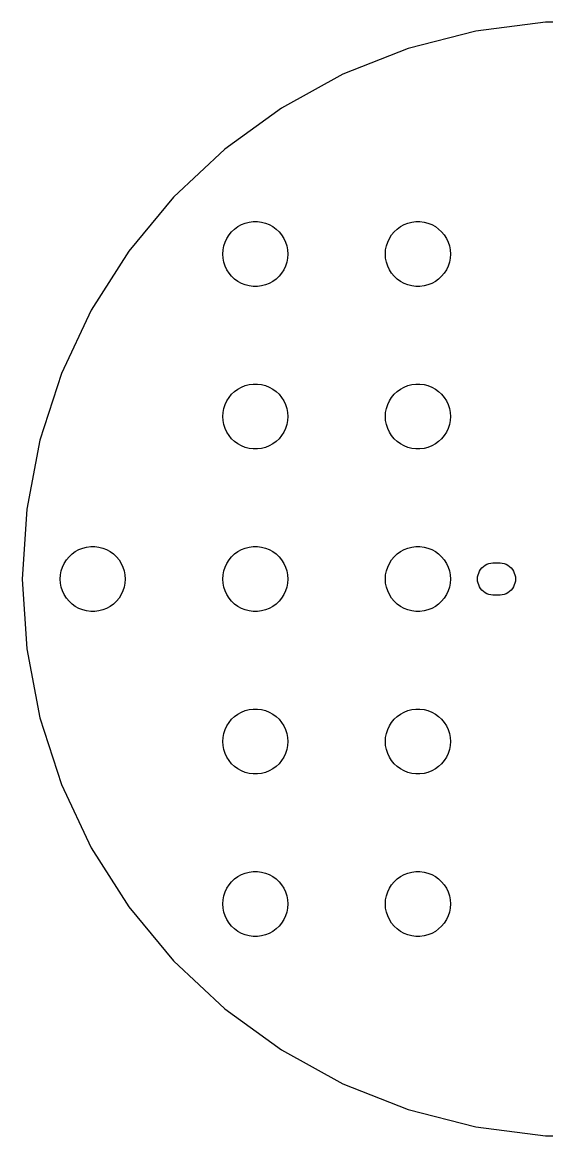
# Model space of a CAD drawing. Header units: metres. Extents: x -52 to 52, y -51 to 51.
# Drawn here: x -51.5 to -3.1, y -51.4 to 51.4 of the extents above; entities that cross this region are included whole.
import ezdxf

# ---------------------------------------------------------------- set-up
doc = ezdxf.new("R2010")
doc.units = ezdxf.units.M

msp = doc.modelspace()

# ---------------------------------------------------------------- linework, layer by layer
for p, q in [((-3.2337, 51.3984), (-9.65013, 50.5878)), ((3.2337, 51.3984), (-3.2337, 51.3984)), ((-9.65013, 50.5878), (-15.9144, 48.9794)), ((-15.9144, 48.9794), (-21.9276, 46.5986)), ((-21.9276, 46.5986), (-27.5951, 43.4829)), ((-27.5951, 43.4829), (-32.8273, 39.6814)), ((-32.8273, 39.6814), (-37.5419, 35.2542)), ((-37.5419, 35.2542), (-41.6644, 30.2709)), ((-30.927, 32.8532), (-30.5621, 32.9469)), ((-30.5621, 32.9469), (-30.1884, 32.9941)), ((-30.1884, 32.9941), (-29.8116, 32.9941)), ((-29.8116, 32.9941), (-29.4379, 32.9469)), ((-29.4379, 32.9469), (-29.0729, 32.8532)), ((-15.927, 32.8532), (-15.5621, 32.9469)), ((-15.5621, 32.9469), (-15.1884, 32.9941)), ((-15.1884, 32.9941), (-14.8116, 32.9941)), ((-14.8116, 32.9941), (-14.4379, 32.9469)), ((-14.4379, 32.9469), (-14.0729, 32.8532)), ((-32.427, 31.7634), (-32.1869, 32.0536)), ((-32.1869, 32.0536), (-31.9123, 32.3115)), ((-31.9123, 32.3115), (-31.6075, 32.533)), ((-31.6075, 32.533), (-31.2773, 32.7145)), ((-31.2773, 32.7145), (-30.927, 32.8532)), ((-29.0729, 32.8532), (-28.7227, 32.7145)), ((-28.7227, 32.7145), (-28.3925, 32.533)), ((-28.3925, 32.533), (-28.0877, 32.3115)), ((-28.0877, 32.3115), (-27.8131, 32.0536)), ((-27.8131, 32.0536), (-27.5729, 31.7634)), ((-17.427, 31.7634), (-17.1869, 32.0536)), ((-17.1869, 32.0536), (-16.9123, 32.3115)), ((-16.9123, 32.3115), (-16.6075, 32.533)), ((-16.6075, 32.533), (-16.2773, 32.7145)), ((-16.2773, 32.7145), (-15.927, 32.8532)), ((-14.0729, 32.8532), (-13.7227, 32.7145)), ((-13.7227, 32.7145), (-13.3925, 32.533)), ((-13.3925, 32.533), (-13.0877, 32.3115)), ((-13.0877, 32.3115), (-12.8131, 32.0536)), ((-12.8131, 32.0536), (-12.5729, 31.7634)), ((-32.9057, 30.7461), (-32.7893, 31.1044)), ((-32.7893, 31.1044), (-32.6289, 31.4453)), ((-32.6289, 31.4453), (-32.427, 31.7634)), ((-27.5729, 31.7634), (-27.3711, 31.4453)), ((-27.3711, 31.4453), (-27.2107, 31.1044)), ((-27.2107, 31.1044), (-27.0942, 30.7461)), ((-17.9057, 30.7461), (-17.7893, 31.1044)), ((-17.7893, 31.1044), (-17.6289, 31.4453)), ((-17.6289, 31.4453), (-17.427, 31.7634)), ((-12.5729, 31.7634), (-12.3711, 31.4453)), ((-12.3711, 31.4453), (-12.2107, 31.1044)), ((-12.2107, 31.1044), (-12.0942, 30.7461)), ((-41.6644, 30.2709), (-45.1298, 24.8103)), ((-33, 30), (-32.9763, 30.376)), ((-32.9763, 29.624), (-33, 30)), ((-32.9763, 30.376), (-32.9057, 30.7461)), ((-27.0942, 30.7461), (-27.0237, 30.376)), ((-27.0237, 30.376), (-27, 30)), ((-27, 30), (-27.0237, 29.624)), ((-18, 30), (-17.9763, 30.376)), ((-17.9763, 29.624), (-18, 30)), ((-17.9763, 30.376), (-17.9057, 30.7461)), ((-12.0942, 30.7461), (-12.0237, 30.376)), ((-12.0237, 30.376), (-12, 30)), ((-12, 30), (-12.0237, 29.624)), ((-32.9057, 29.2539), (-32.9763, 29.624)), ((-32.7893, 28.8956), (-32.9057, 29.2539)), ((-32.6289, 28.5547), (-32.7893, 28.8956)), ((-27.2107, 28.8956), (-27.3711, 28.5547)), ((-27.0942, 29.2539), (-27.2107, 28.8956)), ((-27.0237, 29.624), (-27.0942, 29.2539)), ((-17.9057, 29.2539), (-17.9763, 29.624)), ((-17.7893, 28.8956), (-17.9057, 29.2539)), ((-17.6289, 28.5547), (-17.7893, 28.8956)), ((-12.2107, 28.8956), (-12.3711, 28.5547)), ((-12.0942, 29.2539), (-12.2107, 28.8956)), ((-12.0237, 29.624), (-12.0942, 29.2539)), ((-32.427, 28.2366), (-32.6289, 28.5547)), ((-32.1869, 27.9464), (-32.427, 28.2366)), ((-31.9123, 27.6884), (-32.1869, 27.9464)), ((-27.8131, 27.9464), (-28.0877, 27.6884)), ((-27.5729, 28.2366), (-27.8131, 27.9464)), ((-27.3711, 28.5547), (-27.5729, 28.2366)), ((-17.427, 28.2366), (-17.6289, 28.5547)), ((-17.1869, 27.9464), (-17.427, 28.2366)), ((-16.9123, 27.6884), (-17.1869, 27.9464)), ((-12.8131, 27.9464), (-13.0877, 27.6884)), ((-12.5729, 28.2366), (-12.8131, 27.9464)), ((-12.3711, 28.5547), (-12.5729, 28.2366)), ((-31.6075, 27.467), (-31.9123, 27.6884)), ((-31.2773, 27.2855), (-31.6075, 27.467)), ((-30.927, 27.1468), (-31.2773, 27.2855)), ((-30.5621, 27.0531), (-30.927, 27.1468)), ((-30.1884, 27.0059), (-30.5621, 27.0531)), ((-29.8116, 27.0059), (-30.1884, 27.0059)), ((-29.4379, 27.0531), (-29.8116, 27.0059)), ((-29.0729, 27.1468), (-29.4379, 27.0531)), ((-28.7227, 27.2855), (-29.0729, 27.1468)), ((-28.3925, 27.467), (-28.7227, 27.2855)), ((-28.0877, 27.6884), (-28.3925, 27.467)), ((-16.6075, 27.467), (-16.9123, 27.6884)), ((-16.2773, 27.2855), (-16.6075, 27.467)), ((-15.927, 27.1468), (-16.2773, 27.2855)), ((-15.5621, 27.0531), (-15.927, 27.1468)), ((-15.1884, 27.0059), (-15.5621, 27.0531)), ((-14.8116, 27.0059), (-15.1884, 27.0059)), ((-14.4379, 27.0531), (-14.8116, 27.0059)), ((-14.0729, 27.1468), (-14.4379, 27.0531)), ((-13.7227, 27.2855), (-14.0729, 27.1468)), ((-13.3925, 27.467), (-13.7227, 27.2855)), ((-13.0877, 27.6884), (-13.3925, 27.467)), ((-45.1298, 24.8103), (-47.8835, 18.9584)), ((-47.8835, 18.9584), (-49.882, 12.8075)), ((-31.9123, 17.3115), (-31.6075, 17.533)), ((-31.6075, 17.533), (-31.2773, 17.7145)), ((-31.2773, 17.7145), (-30.927, 17.8532)), ((-30.927, 17.8532), (-30.5621, 17.9469)), ((-30.5621, 17.9469), (-30.1884, 17.9941)), ((-30.1884, 17.9941), (-29.8116, 17.9941)), ((-29.8116, 17.9941), (-29.4379, 17.9469)), ((-29.4379, 17.9469), (-29.0729, 17.8532)), ((-29.0729, 17.8532), (-28.7227, 17.7145)), ((-28.7227, 17.7145), (-28.3925, 17.533)), ((-28.3925, 17.533), (-28.0877, 17.3115)), ((-16.9123, 17.3115), (-16.6075, 17.533)), ((-16.6075, 17.533), (-16.2773, 17.7145)), ((-16.2773, 17.7145), (-15.927, 17.8532)), ((-15.927, 17.8532), (-15.5621, 17.9469)), ((-15.5621, 17.9469), (-15.1884, 17.9941)), ((-15.1884, 17.9941), (-14.8116, 17.9941)), ((-14.8116, 17.9941), (-14.4379, 17.9469)), ((-14.4379, 17.9469), (-14.0729, 17.8532)), ((-14.0729, 17.8532), (-13.7227, 17.7145)), ((-13.7227, 17.7145), (-13.3925, 17.533)), ((-13.3925, 17.533), (-13.0877, 17.3115)), ((-32.6289, 16.4453), (-32.427, 16.7634)), ((-32.427, 16.7634), (-32.1869, 17.0536)), ((-32.1869, 17.0536), (-31.9123, 17.3115)), ((-28.0877, 17.3115), (-27.8131, 17.0536)), ((-27.8131, 17.0536), (-27.5729, 16.7634)), ((-27.5729, 16.7634), (-27.3711, 16.4453)), ((-17.6289, 16.4453), (-17.427, 16.7634)), ((-17.427, 16.7634), (-17.1869, 17.0536)), ((-17.1869, 17.0536), (-16.9123, 17.3115)), ((-13.0877, 17.3115), (-12.8131, 17.0536)), ((-12.8131, 17.0536), (-12.5729, 16.7634)), ((-12.5729, 16.7634), (-12.3711, 16.4453)), ((-32.9763, 15.376), (-32.9057, 15.7461)), ((-32.9057, 15.7461), (-32.7893, 16.1044)), ((-32.7893, 16.1044), (-32.6289, 16.4453)), ((-27.3711, 16.4453), (-27.2107, 16.1044)), ((-27.2107, 16.1044), (-27.0942, 15.7461)), ((-27.0942, 15.7461), (-27.0237, 15.376)), ((-17.9763, 15.376), (-17.9057, 15.7461)), ((-17.9057, 15.7461), (-17.7893, 16.1044)), ((-17.7893, 16.1044), (-17.6289, 16.4453)), ((-12.3711, 16.4453), (-12.2107, 16.1044)), ((-12.2107, 16.1044), (-12.0942, 15.7461)), ((-12.0942, 15.7461), (-12.0237, 15.376)), ((-33, 15), (-32.9763, 15.376)), ((-32.9763, 14.624), (-33, 15)), ((-32.9057, 14.2539), (-32.9763, 14.624)), ((-27.0237, 14.624), (-27.0942, 14.2539)), ((-27.0237, 15.376), (-27, 15)), ((-27, 15), (-27.0237, 14.624)), ((-18, 15), (-17.9763, 15.376)), ((-17.9763, 14.624), (-18, 15)), ((-17.9057, 14.2539), (-17.9763, 14.624)), ((-12.0237, 14.624), (-12.0942, 14.2539)), ((-12.0237, 15.376), (-12, 15)), ((-12, 15), (-12.0237, 14.624)), ((-32.7893, 13.8956), (-32.9057, 14.2539)), ((-32.6289, 13.5547), (-32.7893, 13.8956)), ((-32.427, 13.2366), (-32.6289, 13.5547)), ((-27.3711, 13.5547), (-27.5729, 13.2366)), ((-27.2107, 13.8956), (-27.3711, 13.5547)), ((-27.0942, 14.2539), (-27.2107, 13.8956)), ((-17.7893, 13.8956), (-17.9057, 14.2539)), ((-17.6289, 13.5547), (-17.7893, 13.8956)), ((-17.427, 13.2366), (-17.6289, 13.5547)), ((-12.3711, 13.5547), (-12.5729, 13.2366)), ((-12.2107, 13.8956), (-12.3711, 13.5547)), ((-12.0942, 14.2539), (-12.2107, 13.8956)), ((-49.882, 12.8075), (-51.0939, 6.45465)), ((-32.1869, 12.9464), (-32.427, 13.2366)), ((-31.9123, 12.6884), (-32.1869, 12.9464)), ((-31.6075, 12.467), (-31.9123, 12.6884)), ((-31.2773, 12.2855), (-31.6075, 12.467)), ((-28.3925, 12.467), (-28.7227, 12.2855)), ((-28.0877, 12.6884), (-28.3925, 12.467)), ((-27.8131, 12.9464), (-28.0877, 12.6884)), ((-27.5729, 13.2366), (-27.8131, 12.9464)), ((-17.1869, 12.9464), (-17.427, 13.2366)), ((-16.9123, 12.6884), (-17.1869, 12.9464)), ((-16.6075, 12.467), (-16.9123, 12.6884)), ((-16.2773, 12.2855), (-16.6075, 12.467)), ((-13.3925, 12.467), (-13.7227, 12.2855)), ((-13.0877, 12.6884), (-13.3925, 12.467)), ((-12.8131, 12.9464), (-13.0877, 12.6884)), ((-12.5729, 13.2366), (-12.8131, 12.9464)), ((-30.927, 12.1468), (-31.2773, 12.2855)), ((-30.5621, 12.0531), (-30.927, 12.1468)), ((-30.1884, 12.0059), (-30.5621, 12.0531)), ((-29.8116, 12.0059), (-30.1884, 12.0059)), ((-29.4379, 12.0531), (-29.8116, 12.0059)), ((-29.0729, 12.1468), (-29.4379, 12.0531)), ((-28.7227, 12.2855), (-29.0729, 12.1468)), ((-15.927, 12.1468), (-16.2773, 12.2855)), ((-15.5621, 12.0531), (-15.927, 12.1468)), ((-15.1884, 12.0059), (-15.5621, 12.0531)), ((-14.8116, 12.0059), (-15.1884, 12.0059)), ((-14.4379, 12.0531), (-14.8116, 12.0059)), ((-14.0729, 12.1468), (-14.4379, 12.0531)), ((-13.7227, 12.2855), (-14.0729, 12.1468)), ((-51.0939, 6.45465), (-51.5, 0)), ((-47.1869, 2.05363), (-46.9123, 2.31154)), ((-46.9123, 2.31154), (-46.6075, 2.53297)), ((-46.6075, 2.53297), (-46.2773, 2.71448)), ((-46.2773, 2.71448), (-45.927, 2.85316)), ((-45.927, 2.85316), (-45.5621, 2.94685)), ((-45.5621, 2.94685), (-45.1884, 2.99408)), ((-45.1884, 2.99408), (-44.8116, 2.99408)), ((-44.8116, 2.99408), (-44.4379, 2.94685)), ((-44.4379, 2.94685), (-44.0729, 2.85316)), ((-44.0729, 2.85316), (-43.7227, 2.71448)), ((-43.7227, 2.71448), (-43.3925, 2.53297)), ((-43.3925, 2.53297), (-43.0877, 2.31154)), ((-43.0877, 2.31154), (-42.8131, 2.05363)), ((-32.1869, 2.05363), (-31.9123, 2.31154)), ((-31.9123, 2.31154), (-31.6075, 2.53297)), ((-31.6075, 2.53297), (-31.2773, 2.71448)), ((-31.2773, 2.71448), (-30.927, 2.85316)), ((-30.927, 2.85316), (-30.5621, 2.94685)), ((-30.5621, 2.94685), (-30.1884, 2.99408)), ((-30.1884, 2.99408), (-29.8116, 2.99408)), ((-29.8116, 2.99408), (-29.4379, 2.94685)), ((-29.4379, 2.94685), (-29.0729, 2.85316)), ((-29.0729, 2.85316), (-28.7227, 2.71448)), ((-28.7227, 2.71448), (-28.3925, 2.53297)), ((-28.3925, 2.53297), (-28.0877, 2.31154)), ((-28.0877, 2.31154), (-27.8131, 2.05363)), ((-17.1869, 2.05363), (-16.9123, 2.31154)), ((-16.9123, 2.31154), (-16.6075, 2.53297)), ((-16.6075, 2.53297), (-16.2773, 2.71448)), ((-16.2773, 2.71448), (-15.927, 2.85316)), ((-15.927, 2.85316), (-15.5621, 2.94685)), ((-15.5621, 2.94685), (-15.1884, 2.99408)), ((-15.1884, 2.99408), (-14.8116, 2.99408)), ((-14.8116, 2.99408), (-14.4379, 2.94685)), ((-14.4379, 2.94685), (-14.0729, 2.85316)), ((-14.0729, 2.85316), (-13.7227, 2.71448)), ((-13.7227, 2.71448), (-13.3925, 2.53297)), ((-13.3925, 2.53297), (-13.0877, 2.31154)), ((-13.0877, 2.31154), (-12.8131, 2.05363)), ((-47.9057, 0.746063), (-47.7893, 1.10437)), ((-47.7893, 1.10437), (-47.6289, 1.44525)), ((-47.6289, 1.44525), (-47.427, 1.76335)), ((-47.427, 1.76335), (-47.1869, 2.05363)), ((-42.8131, 2.05363), (-42.5729, 1.76335)), ((-42.5729, 1.76335), (-42.3711, 1.44525)), ((-42.3711, 1.44525), (-42.2107, 1.10437)), ((-42.2107, 1.10437), (-42.0942, 0.746063)), ((-32.9057, 0.746063), (-32.7893, 1.10437)), ((-32.7893, 1.10437), (-32.6289, 1.44525)), ((-32.6289, 1.44525), (-32.427, 1.76335)), ((-32.427, 1.76335), (-32.1869, 2.05363)), ((-27.8131, 2.05363), (-27.5729, 1.76335)), ((-27.5729, 1.76335), (-27.3711, 1.44525)), ((-27.3711, 1.44525), (-27.2107, 1.10437)), ((-27.2107, 1.10437), (-27.0942, 0.746063)), ((-17.9057, 0.746063), (-17.7893, 1.10437)), ((-17.7893, 1.10437), (-17.6289, 1.44525)), ((-17.6289, 1.44525), (-17.427, 1.76335)), ((-17.427, 1.76335), (-17.1869, 2.05363)), ((-12.8131, 2.05363), (-12.5729, 1.76335)), ((-12.5729, 1.76335), (-12.3711, 1.44525)), ((-12.3711, 1.44525), (-12.2107, 1.10437)), ((-12.2107, 1.10437), (-12.0942, 0.746063)), ((-9.09344, 1.02681), (-8.95613, 1.15576)), ((-8.95613, 1.15576), (-8.80373, 1.26648)), ((-8.80373, 1.26648), (-8.63866, 1.35724)), ((-8.63866, 1.35724), (-8.46352, 1.42657)), ((-8.46352, 1.42657), (-8.28107, 1.47342)), ((-8.28107, 1.47342), (-8.09418, 1.49704)), ((-8.09418, 1.49704), (-7.40581, 1.49704)), ((-7.40581, 1.49704), (-7.21892, 1.47342)), ((-7.21892, 1.47342), (-7.03647, 1.42657)), ((-7.03647, 1.42657), (-6.86133, 1.35724)), ((-6.86133, 1.35724), (-6.69626, 1.26648)), ((-6.69626, 1.26648), (-6.54385, 1.15576)), ((-6.54385, 1.15576), (-6.40654, 1.02681)), ((-51.5, 0), (-51.0939, -6.45465)), ((-48, 0), (-47.9763, 0.375992)), ((-47.9763, -0.375992), (-48, 0)), ((-47.9763, 0.375992), (-47.9057, 0.746063)), ((-42.0942, 0.746063), (-42.0237, 0.375992)), ((-42.0237, 0.375992), (-42, 0)), ((-42, 0), (-42.0237, -0.375992)), ((-33, 0), (-32.9763, 0.375992)), ((-32.9763, -0.375992), (-33, 0)), ((-32.9763, 0.375992), (-32.9057, 0.746063)), ((-27.0942, 0.746063), (-27.0237, 0.375992)), ((-27.0237, 0.375992), (-27, 0)), ((-27, 0), (-27.0237, -0.375992)), ((-18, 0), (-17.9763, 0.375992)), ((-17.9763, -0.375992), (-18, 0)), ((-17.9763, 0.375992), (-17.9057, 0.746063)), ((-12.0942, 0.746063), (-12.0237, 0.375992)), ((-12.0237, 0.375992), (-12, 0)), ((-12, 0), (-12.0237, -0.375992)), ((-9.5, 0), (-9.48816, 0.187988)), ((-9.48816, -0.187988), (-9.5, 0)), ((-9.48816, 0.187988), (-9.45287, 0.373032)), ((-9.45287, 0.373032), (-9.39465, 0.552185)), ((-9.39465, 0.552185), (-9.31445, 0.722626)), ((-9.31445, 0.722626), (-9.21352, 0.881668)), ((-9.21352, 0.881668), (-9.09344, 1.02681)), ((-6.40654, 1.02681), (-6.28647, 0.881668)), ((-6.28647, 0.881668), (-6.18553, 0.722626)), ((-6.18553, 0.722626), (-6.10533, 0.552185)), ((-6.10533, 0.552185), (-6.04712, 0.373032)), ((-6.04712, 0.373032), (-6.01183, 0.187988)), ((-6.01183, 0.187988), (-6, 0)), ((-6, 0), (-6.01183, -0.187988)), ((-47.9057, -0.746063), (-47.9763, -0.375992)), ((-47.7893, -1.10437), (-47.9057, -0.746063)), ((-42.0942, -0.746063), (-42.2107, -1.10437)), ((-42.0237, -0.375992), (-42.0942, -0.746063)), ((-32.9057, -0.746063), (-32.9763, -0.375992)), ((-32.7893, -1.10437), (-32.9057, -0.746063)), ((-27.0942, -0.746063), (-27.2107, -1.10437)), ((-27.0237, -0.375992), (-27.0942, -0.746063)), ((-17.9057, -0.746063), (-17.9763, -0.375992)), ((-17.7893, -1.10437), (-17.9057, -0.746063)), ((-12.0942, -0.746063), (-12.2107, -1.10437)), ((-12.0237, -0.375992), (-12.0942, -0.746063)), ((-9.45287, -0.373032), (-9.48816, -0.187988)), ((-9.39465, -0.552185), (-9.45287, -0.373032)), ((-9.31445, -0.722626), (-9.39465, -0.552185)), ((-9.21352, -0.881668), (-9.31445, -0.722626)), ((-9.09344, -1.02681), (-9.21352, -0.881668)), ((-8.95613, -1.15576), (-9.09344, -1.02681)), ((-6.40654, -1.02681), (-6.54385, -1.15576)), ((-6.28647, -0.881668), (-6.40654, -1.02681)), ((-6.18553, -0.722626), (-6.28647, -0.881668)), ((-6.10533, -0.552185), (-6.18553, -0.722626)), ((-6.04712, -0.373032), (-6.10533, -0.552185)), ((-6.01183, -0.187988), (-6.04712, -0.373032)), ((-47.6289, -1.44525), (-47.7893, -1.10437)), ((-47.427, -1.76335), (-47.6289, -1.44525)), ((-47.1869, -2.05363), (-47.427, -1.76335)), ((-46.9123, -2.31154), (-47.1869, -2.05363)), ((-42.8131, -2.05363), (-43.0877, -2.31154)), ((-42.5729, -1.76335), (-42.8131, -2.05363)), ((-42.3711, -1.44525), (-42.5729, -1.76335)), ((-42.2107, -1.10437), (-42.3711, -1.44525)), ((-32.6289, -1.44525), (-32.7893, -1.10437)), ((-32.427, -1.76335), (-32.6289, -1.44525)), ((-32.1869, -2.05363), (-32.427, -1.76335)), ((-31.9123, -2.31154), (-32.1869, -2.05363)), ((-27.8131, -2.05363), (-28.0877, -2.31154)), ((-27.5729, -1.76335), (-27.8131, -2.05363)), ((-27.3711, -1.44525), (-27.5729, -1.76335)), ((-27.2107, -1.10437), (-27.3711, -1.44525)), ((-17.6289, -1.44525), (-17.7893, -1.10437)), ((-17.427, -1.76335), (-17.6289, -1.44525)), ((-17.1869, -2.05363), (-17.427, -1.76335)), ((-16.9123, -2.31154), (-17.1869, -2.05363)), ((-12.8131, -2.05363), (-13.0877, -2.31154)), ((-12.5729, -1.76335), (-12.8131, -2.05363)), ((-12.3711, -1.44525), (-12.5729, -1.76335)), ((-12.2107, -1.10437), (-12.3711, -1.44525)), ((-8.80373, -1.26648), (-8.95613, -1.15576)), ((-8.63866, -1.35724), (-8.80373, -1.26648)), ((-8.46352, -1.42657), (-8.63866, -1.35724)), ((-8.28107, -1.47342), (-8.46352, -1.42657)), ((-8.09418, -1.49704), (-8.28107, -1.47342)), ((-7.40581, -1.49704), (-8.09418, -1.49704)), ((-7.21892, -1.47342), (-7.40581, -1.49704)), ((-7.03647, -1.42657), (-7.21892, -1.47342)), ((-6.86133, -1.35724), (-7.03647, -1.42657)), ((-6.69626, -1.26648), (-6.86133, -1.35724)), ((-6.54385, -1.15576), (-6.69626, -1.26648)), ((-46.6075, -2.53297), (-46.9123, -2.31154)), ((-46.2773, -2.71448), (-46.6075, -2.53297)), ((-45.927, -2.85316), (-46.2773, -2.71448)), ((-45.5621, -2.94685), (-45.927, -2.85316)), ((-45.1884, -2.99408), (-45.5621, -2.94685)), ((-44.8116, -2.99408), (-45.1884, -2.99408)), ((-44.4379, -2.94685), (-44.8116, -2.99408)), ((-44.0729, -2.85316), (-44.4379, -2.94685)), ((-43.7227, -2.71448), (-44.0729, -2.85316)), ((-43.3925, -2.53297), (-43.7227, -2.71448)), ((-43.0877, -2.31154), (-43.3925, -2.53297)), ((-31.6075, -2.53297), (-31.9123, -2.31154)), ((-31.2773, -2.71448), (-31.6075, -2.53297)), ((-30.927, -2.85316), (-31.2773, -2.71448)), ((-30.5621, -2.94685), (-30.927, -2.85316)), ((-30.1884, -2.99408), (-30.5621, -2.94685)), ((-29.8116, -2.99408), (-30.1884, -2.99408)), ((-29.4379, -2.94685), (-29.8116, -2.99408)), ((-29.0729, -2.85316), (-29.4379, -2.94685)), ((-28.7227, -2.71448), (-29.0729, -2.85316)), ((-28.3925, -2.53297), (-28.7227, -2.71448)), ((-28.0877, -2.31154), (-28.3925, -2.53297)), ((-16.6075, -2.53297), (-16.9123, -2.31154)), ((-16.2773, -2.71448), (-16.6075, -2.53297)), ((-15.927, -2.85316), (-16.2773, -2.71448)), ((-15.5621, -2.94685), (-15.927, -2.85316)), ((-15.1884, -2.99408), (-15.5621, -2.94685)), ((-14.8116, -2.99408), (-15.1884, -2.99408)), ((-14.4379, -2.94685), (-14.8116, -2.99408)), ((-14.0729, -2.85316), (-14.4379, -2.94685)), ((-13.7227, -2.71448), (-14.0729, -2.85316)), ((-13.3925, -2.53297), (-13.7227, -2.71448)), ((-13.0877, -2.31154), (-13.3925, -2.53297)), ((-51.0939, -6.45465), (-49.882, -12.8075)), ((-31.6075, -12.467), (-31.2773, -12.2855)), ((-31.2773, -12.2855), (-30.927, -12.1468)), ((-30.927, -12.1468), (-30.5621, -12.0531)), ((-30.5621, -12.0531), (-30.1884, -12.0059)), ((-30.1884, -12.0059), (-29.8116, -12.0059)), ((-29.8116, -12.0059), (-29.4379, -12.0531)), ((-29.4379, -12.0531), (-29.0729, -12.1468)), ((-29.0729, -12.1468), (-28.7227, -12.2855)), ((-28.7227, -12.2855), (-28.3925, -12.467)), ((-16.6075, -12.467), (-16.2773, -12.2855)), ((-16.2773, -12.2855), (-15.927, -12.1468)), ((-15.927, -12.1468), (-15.5621, -12.0531)), ((-15.5621, -12.0531), (-15.1884, -12.0059)), ((-15.1884, -12.0059), (-14.8116, -12.0059)), ((-14.8116, -12.0059), (-14.4379, -12.0531)), ((-14.4379, -12.0531), (-14.0729, -12.1468)), ((-14.0729, -12.1468), (-13.7227, -12.2855)), ((-13.7227, -12.2855), (-13.3925, -12.467)), ((-49.882, -12.8075), (-47.8835, -18.9584)), ((-32.6289, -13.5547), (-32.427, -13.2366)), ((-32.427, -13.2366), (-32.1869, -12.9464)), ((-32.1869, -12.9464), (-31.9123, -12.6884)), ((-31.9123, -12.6884), (-31.6075, -12.467)), ((-28.3925, -12.467), (-28.0877, -12.6884)), ((-28.0877, -12.6884), (-27.8131, -12.9464)), ((-27.8131, -12.9464), (-27.5729, -13.2366)), ((-27.5729, -13.2366), (-27.3711, -13.5547)), ((-17.6289, -13.5547), (-17.427, -13.2366)), ((-17.427, -13.2366), (-17.1869, -12.9464)), ((-17.1869, -12.9464), (-16.9123, -12.6884)), ((-16.9123, -12.6884), (-16.6075, -12.467)), ((-13.3925, -12.467), (-13.0877, -12.6884)), ((-13.0877, -12.6884), (-12.8131, -12.9464)), ((-12.8131, -12.9464), (-12.5729, -13.2366)), ((-12.5729, -13.2366), (-12.3711, -13.5547)), ((-32.9763, -14.624), (-32.9057, -14.2539)), ((-32.9057, -14.2539), (-32.7893, -13.8956)), ((-32.7893, -13.8956), (-32.6289, -13.5547)), ((-27.3711, -13.5547), (-27.2107, -13.8956)), ((-27.2107, -13.8956), (-27.0942, -14.2539)), ((-27.0942, -14.2539), (-27.0237, -14.624)), ((-17.9763, -14.624), (-17.9057, -14.2539)), ((-17.9057, -14.2539), (-17.7893, -13.8956)), ((-17.7893, -13.8956), (-17.6289, -13.5547)), ((-12.3711, -13.5547), (-12.2107, -13.8956)), ((-12.2107, -13.8956), (-12.0942, -14.2539)), ((-12.0942, -14.2539), (-12.0237, -14.624)), ((-33, -15), (-32.9763, -14.624)), ((-32.9763, -15.376), (-33, -15)), ((-32.9057, -15.7461), (-32.9763, -15.376)), ((-27.0237, -15.376), (-27.0942, -15.7461)), ((-27.0237, -14.624), (-27, -15)), ((-27, -15), (-27.0237, -15.376)), ((-18, -15), (-17.9763, -14.624)), ((-17.9763, -15.376), (-18, -15)), ((-17.9057, -15.7461), (-17.9763, -15.376)), ((-12.0237, -15.376), (-12.0942, -15.7461)), ((-12.0237, -14.624), (-12, -15)), ((-12, -15), (-12.0237, -15.376)), ((-32.7893, -16.1044), (-32.9057, -15.7461)), ((-32.6289, -16.4453), (-32.7893, -16.1044)), ((-32.427, -16.7634), (-32.6289, -16.4453)), ((-27.3711, -16.4453), (-27.5729, -16.7634)), ((-27.2107, -16.1044), (-27.3711, -16.4453)), ((-27.0942, -15.7461), (-27.2107, -16.1044)), ((-17.7893, -16.1044), (-17.9057, -15.7461)), ((-17.6289, -16.4453), (-17.7893, -16.1044)), ((-17.427, -16.7634), (-17.6289, -16.4453)), ((-12.3711, -16.4453), (-12.5729, -16.7634)), ((-12.2107, -16.1044), (-12.3711, -16.4453)), ((-12.0942, -15.7461), (-12.2107, -16.1044)), ((-32.1869, -17.0536), (-32.427, -16.7634)), ((-31.9123, -17.3115), (-32.1869, -17.0536)), ((-31.6075, -17.533), (-31.9123, -17.3115)), ((-28.0877, -17.3115), (-28.3925, -17.533)), ((-27.8131, -17.0536), (-28.0877, -17.3115)), ((-27.5729, -16.7634), (-27.8131, -17.0536)), ((-17.1869, -17.0536), (-17.427, -16.7634)), ((-16.9123, -17.3115), (-17.1869, -17.0536)), ((-16.6075, -17.533), (-16.9123, -17.3115)), ((-13.0877, -17.3115), (-13.3925, -17.533)), ((-12.8131, -17.0536), (-13.0877, -17.3115)), ((-12.5729, -16.7634), (-12.8131, -17.0536)), ((-31.2773, -17.7145), (-31.6075, -17.533)), ((-30.927, -17.8532), (-31.2773, -17.7145)), ((-30.5621, -17.9469), (-30.927, -17.8532)), ((-30.1884, -17.9941), (-30.5621, -17.9469)), ((-29.8116, -17.9941), (-30.1884, -17.9941)), ((-29.4379, -17.9469), (-29.8116, -17.9941)), ((-29.0729, -17.8532), (-29.4379, -17.9469)), ((-28.7227, -17.7145), (-29.0729, -17.8532)), ((-28.3925, -17.533), (-28.7227, -17.7145)), ((-16.2773, -17.7145), (-16.6075, -17.533)), ((-15.927, -17.8532), (-16.2773, -17.7145)), ((-15.5621, -17.9469), (-15.927, -17.8532)), ((-15.1884, -17.9941), (-15.5621, -17.9469)), ((-14.8116, -17.9941), (-15.1884, -17.9941)), ((-14.4379, -17.9469), (-14.8116, -17.9941)), ((-14.0729, -17.8532), (-14.4379, -17.9469)), ((-13.7227, -17.7145), (-14.0729, -17.8532)), ((-13.3925, -17.533), (-13.7227, -17.7145)), ((-47.8835, -18.9584), (-45.1298, -24.8103)), ((-45.1298, -24.8103), (-41.6644, -30.2709)), ((-32.1869, -27.9464), (-31.9123, -27.6884)), ((-31.9123, -27.6884), (-31.6075, -27.467)), ((-31.6075, -27.467), (-31.2773, -27.2855)), ((-31.2773, -27.2855), (-30.927, -27.1468)), ((-30.927, -27.1468), (-30.5621, -27.0531)), ((-30.5621, -27.0531), (-30.1884, -27.0059)), ((-30.1884, -27.0059), (-29.8116, -27.0059)), ((-29.8116, -27.0059), (-29.4379, -27.0531)), ((-29.4379, -27.0531), (-29.0729, -27.1468)), ((-29.0729, -27.1468), (-28.7227, -27.2855)), ((-28.7227, -27.2855), (-28.3925, -27.467)), ((-28.3925, -27.467), (-28.0877, -27.6884)), ((-28.0877, -27.6884), (-27.8131, -27.9464)), ((-17.1869, -27.9464), (-16.9123, -27.6884)), ((-16.9123, -27.6884), (-16.6075, -27.467)), ((-16.6075, -27.467), (-16.2773, -27.2855)), ((-16.2773, -27.2855), (-15.927, -27.1468)), ((-15.927, -27.1468), (-15.5621, -27.0531)), ((-15.5621, -27.0531), (-15.1884, -27.0059)), ((-15.1884, -27.0059), (-14.8116, -27.0059)), ((-14.8116, -27.0059), (-14.4379, -27.0531)), ((-14.4379, -27.0531), (-14.0729, -27.1468)), ((-14.0729, -27.1468), (-13.7227, -27.2855)), ((-13.7227, -27.2855), (-13.3925, -27.467)), ((-13.3925, -27.467), (-13.0877, -27.6884)), ((-13.0877, -27.6884), (-12.8131, -27.9464)), ((-32.7893, -28.8956), (-32.6289, -28.5547)), ((-32.6289, -28.5547), (-32.427, -28.2366)), ((-32.427, -28.2366), (-32.1869, -27.9464)), ((-27.8131, -27.9464), (-27.5729, -28.2366)), ((-27.5729, -28.2366), (-27.3711, -28.5547)), ((-27.3711, -28.5547), (-27.2107, -28.8956)), ((-17.7893, -28.8956), (-17.6289, -28.5547)), ((-17.6289, -28.5547), (-17.427, -28.2366)), ((-17.427, -28.2366), (-17.1869, -27.9464)), ((-12.8131, -27.9464), (-12.5729, -28.2366)), ((-12.5729, -28.2366), (-12.3711, -28.5547)), ((-12.3711, -28.5547), (-12.2107, -28.8956)), ((-33, -30), (-32.9763, -29.624)), ((-32.9763, -29.624), (-32.9057, -29.2539)), ((-32.9057, -29.2539), (-32.7893, -28.8956)), ((-27.2107, -28.8956), (-27.0942, -29.2539)), ((-27.0942, -29.2539), (-27.0237, -29.624)), ((-27.0237, -29.624), (-27, -30)), ((-18, -30), (-17.9763, -29.624)), ((-17.9763, -29.624), (-17.9057, -29.2539)), ((-17.9057, -29.2539), (-17.7893, -28.8956)), ((-12.2107, -28.8956), (-12.0942, -29.2539)), ((-12.0942, -29.2539), (-12.0237, -29.624)), ((-12.0237, -29.624), (-12, -30)), ((-41.6644, -30.2709), (-37.5419, -35.2542)), ((-32.9763, -30.376), (-33, -30)), ((-32.9057, -30.7461), (-32.9763, -30.376)), ((-32.7893, -31.1044), (-32.9057, -30.7461)), ((-27.0942, -30.7461), (-27.2107, -31.1044)), ((-27.0237, -30.376), (-27.0942, -30.7461)), ((-27, -30), (-27.0237, -30.376)), ((-17.9763, -30.376), (-18, -30)), ((-17.9057, -30.7461), (-17.9763, -30.376)), ((-17.7893, -31.1044), (-17.9057, -30.7461)), ((-12.0942, -30.7461), (-12.2107, -31.1044)), ((-12.0237, -30.376), (-12.0942, -30.7461)), ((-12, -30), (-12.0237, -30.376)), ((-32.6289, -31.4453), (-32.7893, -31.1044)), ((-32.427, -31.7634), (-32.6289, -31.4453)), ((-32.1869, -32.0536), (-32.427, -31.7634)), ((-27.5729, -31.7634), (-27.8131, -32.0536)), ((-27.3711, -31.4453), (-27.5729, -31.7634)), ((-27.2107, -31.1044), (-27.3711, -31.4453)), ((-17.6289, -31.4453), (-17.7893, -31.1044)), ((-17.427, -31.7634), (-17.6289, -31.4453)), ((-17.1869, -32.0536), (-17.427, -31.7634)), ((-12.5729, -31.7634), (-12.8131, -32.0536)), ((-12.3711, -31.4453), (-12.5729, -31.7634)), ((-12.2107, -31.1044), (-12.3711, -31.4453)), ((-31.9123, -32.3115), (-32.1869, -32.0536)), ((-31.6075, -32.533), (-31.9123, -32.3115)), ((-31.2773, -32.7145), (-31.6075, -32.533)), ((-30.927, -32.8532), (-31.2773, -32.7145)), ((-30.5621, -32.9469), (-30.927, -32.8532)), ((-29.0729, -32.8532), (-29.4379, -32.9469)), ((-28.7227, -32.7145), (-29.0729, -32.8532)), ((-28.3925, -32.533), (-28.7227, -32.7145)), ((-28.0877, -32.3115), (-28.3925, -32.533)), ((-27.8131, -32.0536), (-28.0877, -32.3115)), ((-16.9123, -32.3115), (-17.1869, -32.0536)), ((-16.6075, -32.533), (-16.9123, -32.3115)), ((-16.2773, -32.7145), (-16.6075, -32.533)), ((-15.927, -32.8532), (-16.2773, -32.7145)), ((-15.5621, -32.9469), (-15.927, -32.8532)), ((-14.0729, -32.8532), (-14.4379, -32.9469)), ((-13.7227, -32.7145), (-14.0729, -32.8532)), ((-13.3925, -32.533), (-13.7227, -32.7145)), ((-13.0877, -32.3115), (-13.3925, -32.533)), ((-12.8131, -32.0536), (-13.0877, -32.3115)), ((-30.1884, -32.9941), (-30.5621, -32.9469)), ((-29.8116, -32.9941), (-30.1884, -32.9941)), ((-29.4379, -32.9469), (-29.8116, -32.9941)), ((-15.1884, -32.9941), (-15.5621, -32.9469)), ((-14.8116, -32.9941), (-15.1884, -32.9941)), ((-14.4379, -32.9469), (-14.8116, -32.9941)), ((-37.5419, -35.2542), (-32.8273, -39.6814)), ((-32.8273, -39.6814), (-27.5951, -43.4829)), ((-27.5951, -43.4829), (-21.9276, -46.5986)), ((-21.9276, -46.5986), (-15.9144, -48.9794)), ((-15.9144, -48.9794), (-9.65013, -50.5878)), ((-9.65013, -50.5878), (-3.2337, -51.3984)), ((-3.2337, -51.3984), (3.2337, -51.3984))]:
    msp.add_line(p, q)

doc.saveas('drawing.dxf')
